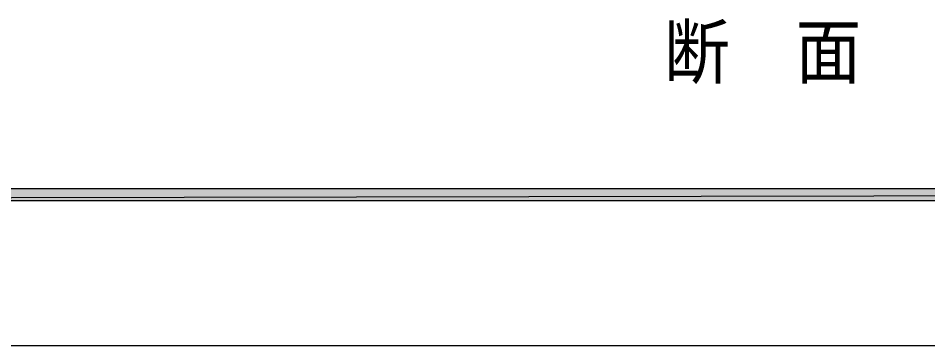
# Model space of a CAD drawing. Header units: millimetres. Extents: x 0 to 420, y 0 to 297.
# Drawn here: x 108.4 to 162.3, y 157 to 176.5 of the extents above; entities that cross this region are included whole.
import ezdxf
from ezdxf.enums import TextEntityAlignment as Align

# ---------------------------------------------------------------- set-up
doc = ezdxf.new("R2010")
doc.units = ezdxf.units.MM
doc.styles.add('kst32b', font='NotoSansJP-Variable.ttf')

msp = doc.modelspace()

# ---------------------------------------------------------------- hatches: boundary and pattern name
h = msp.add_hatch(color=7)
h.paths.add_polyline_path([(394.166, 165.629), (394.166, 166.328), (26.183, 165.629), (394.166, 165.629)])
h.paths.add_polyline_path([(394.166, 166.328), (26.183, 165.629), (26.183, 166.328), (394.166, 166.328)])

# ---------------------------------------------------------------- linework, layer by layer
at = {"lineweight": 0}
for points in [[(394.166, 165.629), (394.166, 166.328), (26.183, 165.629)], [(394.166, 166.328), (26.183, 165.629), (26.183, 166.328)]]:
    msp.add_lwpolyline(points, close=True, dxfattribs=at)
at = {"lineweight": 13}
msp.add_lwpolyline([(394.166, 156.993), (26.183, 156.993)], dxfattribs=at)

# ---------------------------------------------------------------- texts
at = {"style": 'kst32b'}
msp.add_text('断\u3000面', height=3.1187, dxfattribs=at).set_placement((146.643, 172.91), (158.338, 172.91), align=Align.FIT)

doc.saveas('drawing.dxf')
